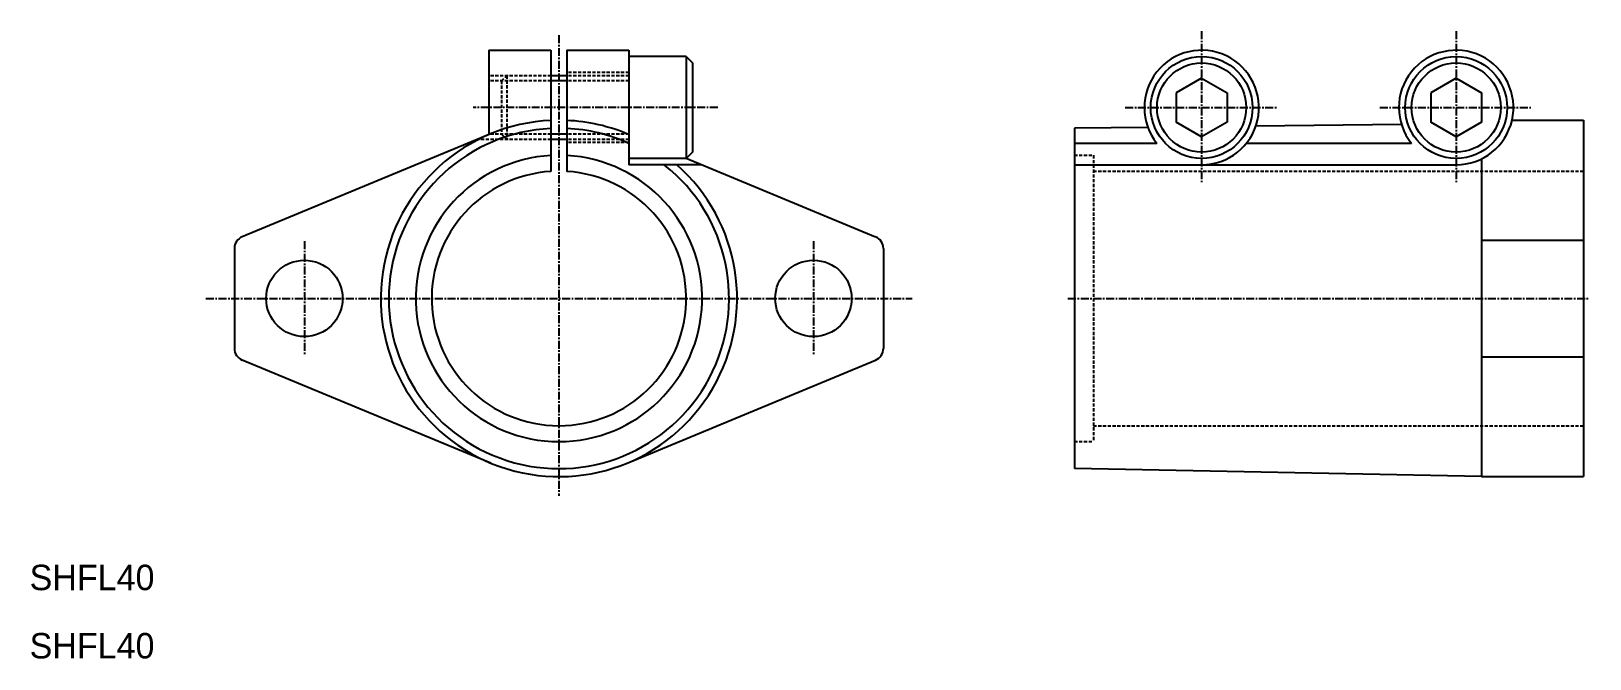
# Model space of a CAD drawing. Extents: x 178 to 423, y 128 to 227.
import ezdxf

# ---------------------------------------------------------------- set-up
doc = ezdxf.new("R2010")
doc.units = 0
doc.linetypes.add('CENTER', pattern=[2, 1.25, -0.25, 0.25, -0.25])
doc.linetypes.add('DASHED', pattern=[0.75, 0.5, -0.25])
doc.layers.get('0').update_dxf_attribs({"linetype": 'CONTINUOUS'})
doc.layers.add('CENTER', color=1, linetype='CENTER')

msp = doc.modelspace()

# ---------------------------------------------------------------- linework, layer by layer
at = {"color": 7, "linetype": 'CONTINUOUS'}
for p, q in [((250.42, 223.98), (260.17, 223.98)), ((250.42, 223.98), (250.42, 210.73)), ((260.17, 223.98), (260.17, 204.94)), ((262.67, 223.98), (272.42, 223.98)), ((262.67, 223.98), (262.67, 204.94)), ((272.42, 223.98), (272.42, 205.98)), ((281.42, 222.98), (272.42, 222.98)), ((272.42, 222.98), (272.42, 206.98)), ((281.42, 222.98), (282.42, 221.98)), ((281.42, 222.98), (281.42, 206.98)), ((282.42, 221.98), (282.42, 207.98)), ((262.67, 219.98), (260.17, 219.98)), ((362.42, 219.6), (358.42, 217.29)), ((362.42, 219.6), (366.42, 217.29)), ((402.42, 219.6), (398.42, 217.29)), ((402.42, 219.6), (406.42, 217.29)), ((358.42, 217.29), (358.42, 212.67)), ((366.42, 217.29), (366.42, 212.67)), ((398.42, 217.29), (398.42, 212.67)), ((406.42, 217.29), (406.42, 212.67)), ((250.71, 210.85), (211.66, 194.67)), ((353.98, 211.86), (342.42, 211.72)), ((342.42, 211.72), (342.42, 158.24)), ((362.42, 210.36), (358.42, 212.67)), ((366.42, 212.67), (362.42, 210.36)), ((393.83, 212.32), (370.94, 212.05)), ((402.42, 210.36), (398.42, 212.67)), ((406.42, 212.67), (402.42, 210.36)), ((411.2, 212.98), (422.42, 212.98)), ((422.42, 212.98), (422.42, 156.98)), ((262.67, 209.98), (260.17, 209.98)), ((342.42, 209.36), (355.4, 209.36)), ((369.45, 209.36), (395.4, 209.36)), ((281.42, 206.98), (272.42, 206.98)), ((283.89, 205.98), (272.42, 205.98)), ((282.42, 207.98), (281.42, 206.98)), ((281.44, 207), (311.19, 194.67)), ((342.42, 205.98), (402.42, 205.98)), ((406.42, 206.92), (406.42, 156.98)), ((342.42, 198.35), (342.42, 198.35)), ((406.42, 194.16), (422.42, 194.16)), ((210.42, 192.83), (210.42, 177.13)), ((312.42, 192.83), (312.42, 177.13)), ((250.71, 159.11), (211.66, 175.29)), ((272.14, 159.11), (311.19, 175.29)), ((406.42, 175.8), (422.42, 175.8)), ((406.42, 156.98), (342.42, 158.24)), ((406.42, 156.98), (422.42, 156.98))]:
    msp.add_line(p, q, dxfattribs=at)
at = {"color": 3, "linetype": 'DASHED'}
for p, q in [((272.42, 220.48), (262.67, 220.48)), ((260.17, 219.98), (250.42, 219.98)), ((260.17, 219.17), (250.42, 219.17)), ((252.42, 219.17), (253.24, 219.98)), ((252.42, 219.17), (252.42, 210.79)), ((253.24, 219.98), (253.24, 209.98)), ((272.42, 219.98), (262.67, 219.98)), ((272.42, 219.17), (262.67, 219.17)), ((260.17, 210.79), (250.57, 210.79)), ((252.42, 210.79), (253.24, 209.98)), ((272.42, 210.79), (262.67, 210.79)), ((260.17, 209.98), (248.82, 209.98)), ((272.42, 209.98), (262.67, 209.98)), ((272.42, 209.48), (262.67, 209.48)), ((342.42, 207.48), (345.42, 207.48)), ((345.42, 207.48), (345.42, 162.48)), ((345.42, 204.98), (422.42, 204.98)), ((345.42, 164.98), (422.42, 164.98)), ((342.42, 162.48), (345.42, 162.48))]:
    msp.add_line(p, q, dxfattribs=at)
at = {"color": 3}
for p, q in [((262.67, 219.17), (260.17, 219.17)), ((262.67, 210.79), (260.17, 210.79))]:
    msp.add_line(p, q, dxfattribs=at)
at = {"color": 7, "linetype": 'CONTINUOUS'}
for centre, radius in [((362.42, 214.98), 8), ((402.42, 214.98), 8), ((362.42, 214.98), 7), ((402.42, 214.98), 7), ((221.42, 184.98), 6), ((301.42, 184.98), 6)]:
    msp.add_circle(centre, radius, dxfattribs=at)
for centre, radius, start, end in [((362.42, 214.98), 9, 270, 218.6813), ((402.42, 214.98), 9, 270, 218.6813), ((261.42, 184.98), 28, 92.5587, 48.5904), ((261.42, 184.98), 26.74, 92.6791, 51.7461), ((261.42, 184.98), 28, 66.8695, 87.4415), ((261.42, 184.98), 26.74, 65.7113, 87.3209), ((261.42, 184.98), 22.5, 93.1847, 86.8153), ((261.42, 184.98), 20, 93.5833, 86.4167), ((212.42, 192.83), 2, 112.5, 180), ((310.42, 192.83), 2, 0, 67.5), ((212.42, 177.13), 2, 180, 247.5), ((310.42, 177.13), 2, 292.5, 0)]:
    msp.add_arc(centre, radius, start, end, dxfattribs=at)
at = {"layer": 'CENTER', "color": 1, "linetype": 'CENTER'}
for p, q in [((261.42, 226.33), (261.42, 153.98)), ((362.42, 226.98), (362.42, 202.98)), ((402.42, 226.98), (402.42, 202.98)), ((286.39, 214.98), (247.92, 214.98)), ((350.42, 214.98), (374.42, 214.98)), ((390.42, 214.98), (414.42, 214.98)), ((221.42, 193.98), (221.42, 175.98)), ((301.42, 193.98), (301.42, 175.98)), ((205.93, 184.98), (316.92, 184.98)), ((341.42, 184.98), (423.42, 184.98))]:
    msp.add_line(p, q, dxfattribs=at)

# ---------------------------------------------------------------- texts
at = {"color": 7, "linetype": 'CONTINUOUS'}
for p in [(178.24, 139.14), (178.24, 128.41)]:
    msp.add_text('SHFL40', height=4, dxfattribs=at).set_placement(p)

doc.saveas('drawing.dxf')
